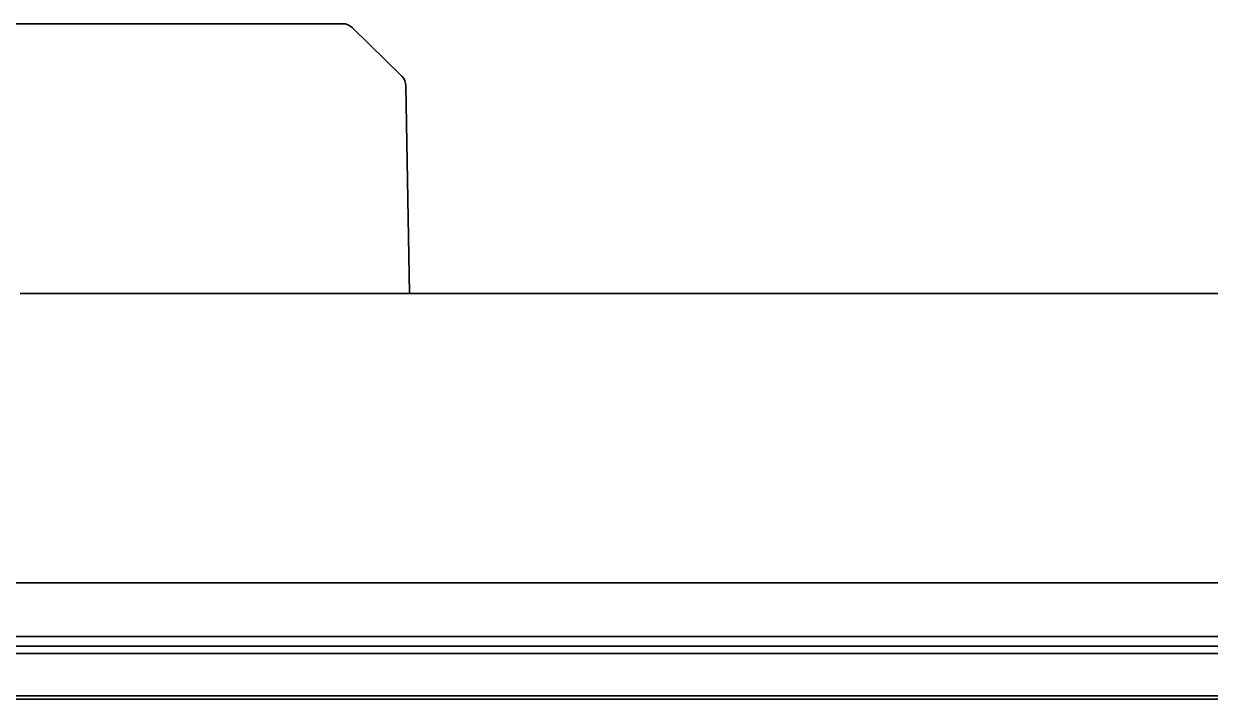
# Model space of a CAD drawing. Extents: x -760 to 4209, y 5795 to 10328.
# Drawn here: x 2253.1 to 2337.2, y 8799.2 to 8847 of the extents above; entities that cross this region are included whole.
import ezdxf

# ---------------------------------------------------------------- set-up
doc = ezdxf.new("R2010")
doc.units = 0
doc.header["$LTSCALE"] = 5
doc.layers.add('1', color=7, linetype='CONTINUOUS', true_color=0xffffff)

msp = doc.modelspace()

# ---------------------------------------------------------------- linework, layer by layer
at = {"layer": '1', "color": 7, "linetype": 'Continuous', "lineweight": 35}
for p, q in [((2275.726, 8847.002), (2233.271, 8847.002)), ((2279.913, 8843.289), (2276.426, 8846.715)), ((2280.468, 8827.902), (2280.212, 8842.594)), ((2252.886, 8827.902), (2257.984, 8827.902)), ((2252.886, 8827.902), (2257.984, 8827.902)), ((2257.984, 8827.902), (2267.965, 8827.902)), ((2257.984, 8827.902), (2267.965, 8827.902)), ((2267.965, 8827.902), (2270.972, 8827.902)), ((2267.965, 8827.902), (2270.972, 8827.902)), ((2270.972, 8827.902), (2321.138, 8827.902)), ((2270.972, 8827.902), (2321.138, 8827.902)), ((2321.138, 8827.902), (2324.145, 8827.902)), ((2321.138, 8827.902), (2324.145, 8827.902)), ((2324.145, 8827.902), (2334.126, 8827.902)), ((2324.145, 8827.902), (2334.126, 8827.902)), ((2334.126, 8827.902), (2339.224, 8827.902)), ((2334.126, 8827.902), (2339.224, 8827.902)), ((2296.055, 8807.402), (2248.969, 8807.402)), ((2296.055, 8807.402), (2248.969, 8807.402)), ((2343.141, 8807.402), (2296.055, 8807.402)), ((2343.141, 8807.402), (2296.055, 8807.402)), ((2344.803, 8803.602), (2246.555, 8803.602)), ((2344.803, 8803.602), (2246.555, 8803.602)), ((2090.057, 8802.902), (2470.053, 8802.902)), ((2457.007, 8802.402), (2103.103, 8802.402)), ((2457.007, 8799.402), (2103.103, 8799.402)), ((2456.555, 8799.152), (2103.555, 8799.152))]:
    msp.add_line(p, q, dxfattribs=at)
for centre, start, end in [((2275.726, 8846.002), 45.5, 90), ((2279.212, 8842.576), 1, 45.5)]:
    msp.add_arc(centre, 1, start, end, dxfattribs=at)

doc.saveas('drawing.dxf')
